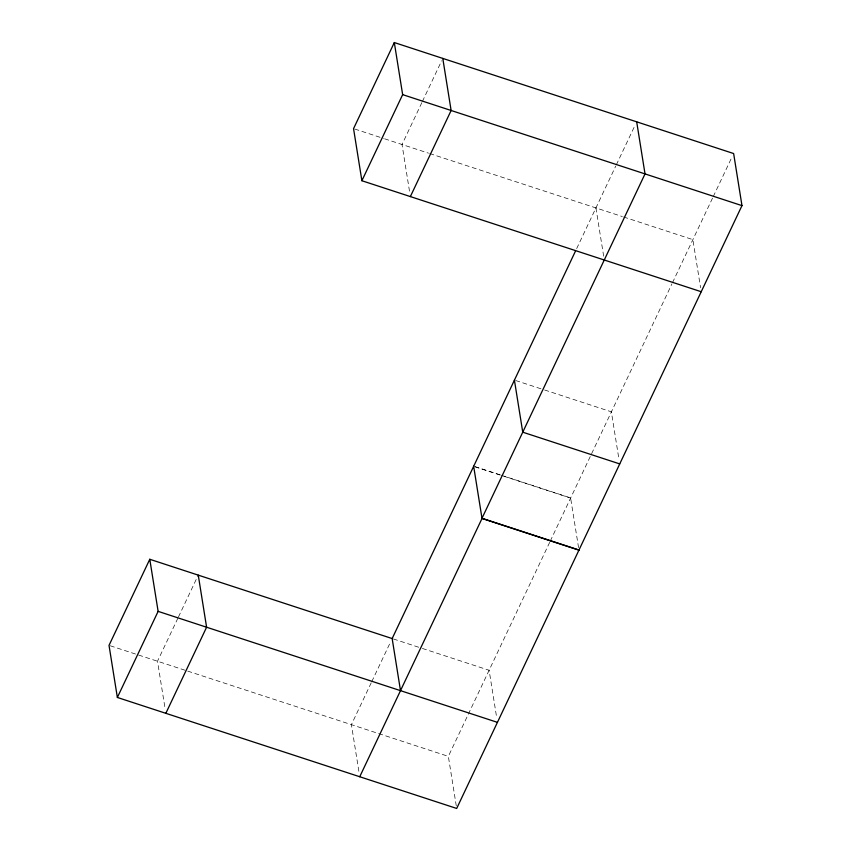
<?xml version="1.0" encoding="UTF-8"?>
<svg xmlns="http://www.w3.org/2000/svg" width="851" height="851" viewBox="0 0 851 851"><rect width="100%" height="100%" fill="white"/><g stroke="black" fill="none" stroke-linecap="round" stroke-linejoin="round"><path stroke-width="0.64" stroke-dasharray="4.25 3.19" d="M421.841 102.652L402.023 144.5L409.948 193.975M422.404 101.45L441.648 60.793M177.88 618.188L157.499 661.227L165.211 709.404M178.444 616.986L197.687 576.329M371.217 682.8L351.399 724.648L359.111 772.836M371.781 681.608L390.46 642.143M576.68 248.577L615.741 166.073M616.305 164.871L634.984 125.416M456.274 805.844L448.349 756.369L549.682 542.332M550.246 541.14L671.928 283.872M672.492 282.681L712.691 197.783M713.255 196.592L731.934 157.127M354.793 129.044L383.375 138.394M384.62 138.809L428.468 153.148M429.723 153.563L622.368 216.569M623.623 216.984L692.874 239.631L700.596 287.808M515.663 380.514L543.364 389.577M544.629 389.992L611.358 411.82L619.071 459.997M474.911 466.603L500.09 474.847M501.345 475.252L570.596 497.909L578.552 547.576M474.932 466.795L502.633 475.847M503.898 476.262L570.627 498.09M393.417 638.973L421.117 648.037M422.373 648.441L489.112 670.269L496.824 718.457M110.268 645.781L186.454 670.705M187.72 671.109L448.349 756.369M595.923 207.921L604.061 258.704"/><path stroke-width="1.28" d="M400.502 690.65L392.162 638.558L149.776 559.277L109.024 645.377L117.364 697.458L456.689 808.45L741.976 205.623L733.636 153.542L394.311 42.55L353.548 128.639L361.888 180.731L701.224 291.723M361.888 180.731L402.651 94.631L394.311 42.55M117.364 697.458L158.126 611.369L149.776 559.277M410.363 196.581L451.126 110.492L442.786 58.411M165.839 713.319L206.602 627.219L198.262 575.138M392.162 638.558L575.542 250.971M359.739 776.74L482.017 518.461L473.645 466.199M402.651 94.631L741.976 205.623M619.698 463.901L522.748 432.191L514.408 380.099M578.935 549.991L481.985 518.28L645.026 173.912L636.686 121.831M482.017 518.461L578.967 550.172M158.126 611.369L497.452 722.361"/></g></svg>
